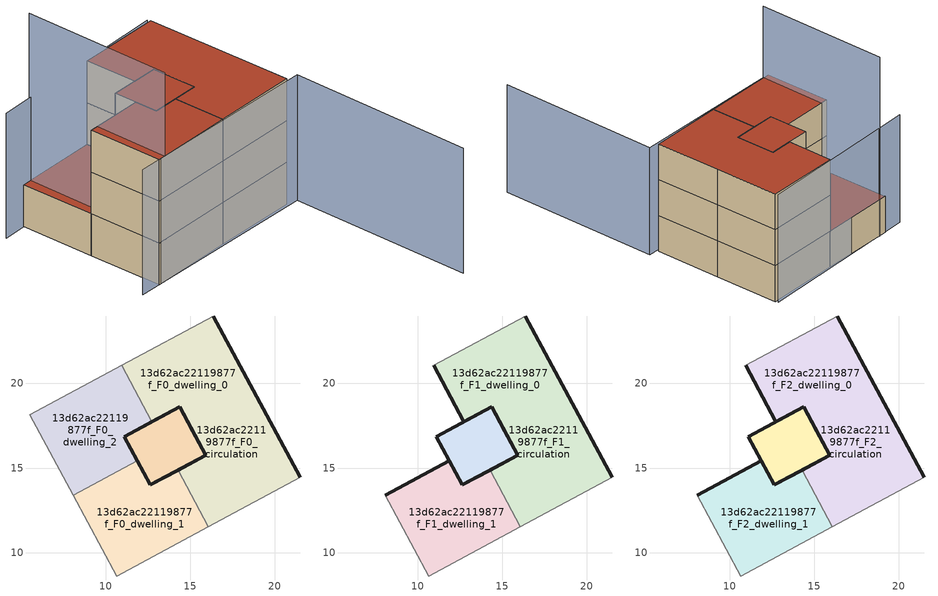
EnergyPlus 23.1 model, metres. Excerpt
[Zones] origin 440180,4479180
13d62ac22119877f_F0_dwelling_0
 floor ground (EU_floor_Construction): 14.36,18.61 15.9,15.75 14.38,14.93 12.64,14 11.1,16.85 z0; 16.36,23.99 18.93,19.23 21.49,14.46 16.07,11.54 14.27,14.87 14.38,14.93 15.9,15.75 15.13,17.18 14.36,18.61 12.73,17.73 10.93,21.07 z0
 wall outside (EU_wall_Construction): 21.49,14.46 18.93,19.23 16.36,23.99 / 12.73,17.73 14.36,18.61 15.13,17.18 15.9,15.75 14.27,14.87 z0:3
 wall adiabatic (EU_wall_Construction): 16.07,11.54 21.49,14.46 / 16.36,23.99 10.93,21.07 z0:3
 wall to 13d62ac22119877f_F0_dwelling_1 (EU_wall_Construction): 14.27,14.87 16.07,11.54 z0:3
 wall to 13d62ac22119877f_F0_dwelling_2 (EU_wall_Construction): 10.93,21.07 12.73,17.73 z0:3
13d62ac22119877f_F0_dwelling_1
 floor ground (EU_floor_Construction): 14.27,14.87 16.07,11.54 10.64,8.62 8.07,13.38 11.87,15.43 12.64,14 13.05,14.22 z0; 14.36,18.61 15.9,15.75 13.05,14.22 12.64,14 11.87,15.43 11.1,16.85 z0
 wall outside (EU_wall_Construction): 14.27,14.87 12.64,14 11.87,15.43 z0:3
 wall adiabatic (EU_wall_Construction): 8.07,13.38 10.64,8.62 16.07,11.54 z0:3
 wall to 13d62ac22119877f_F0_dwelling_2 (EU_wall_Construction): 11.87,15.43 8.07,13.38 z0:3
13d62ac22119877f_F0_dwelling_2
 floor ground (EU_floor_Construction): 10.93,21.07 12.73,17.73 11.1,16.85 11.87,15.43 8.07,13.38 5.51,18.14 z0; 14.36,18.61 15.9,15.75 12.64,14 11.87,15.43 11.1,16.85 z0
 wall outside (EU_wall_Construction): 11.87,15.43 11.1,16.85 12.73,17.73 z0:3
 wall adiabatic (EU_wall_Construction): 10.93,21.07 5.51,18.14 8.07,13.38 z0:3
 roof outside (EU_roof_Construction): 15.9,15.75 14.36,18.61 11.1,16.85 11.87,15.43 12.64,14 z3; 11.87,15.43 11.1,16.85 12.73,17.73 10.93,21.07 5.51,18.14 8.07,13.38 z3
13d62ac22119877f_F0_circulation
 floor ground (EU_floor_Construction): 16.36,23.99 18.93,19.23 21.49,14.46 16.07,11.54 14.27,14.87 14.38,14.93 15.9,15.75 15.13,17.18 14.36,18.61 12.73,17.73 10.93,21.07 z0; 14.36,18.61 15.13,17.18 15.9,15.75 14.38,14.93 14.27,14.87 13.05,14.22 12.64,14 11.87,15.43 11.1,16.85 12.73,17.73 z0; 14.27,14.87 16.07,11.54 10.64,8.62 8.07,13.38 11.87,15.43 12.64,14 13.05,14.22 13.51,14.47 z0; 10.93,21.07 12.73,17.73 11.1,16.85 11.87,15.43 8.07,13.38 5.51,18.14 z0
 wall outside (EU_wall_Construction): 11.1,16.85 12.64,14 15.9,15.75 14.36,18.61 11.1,16.85 z0:3
 roof outside (EU_floor_Construction): 15.9,15.75 15.13,17.18 14.36,18.61 12.73,17.73 11.1,16.85 11.87,15.43 12.64,14 13.05,14.22 14.27,14.87 14.37,14.93 14.38,14.93 z3; 11.87,15.43 11.1,16.85 12.73,17.73 10.93,21.07 5.51,18.14 8.07,13.38 z3
13d62ac22119877f_F1_dwelling_0
 floor outside (EU_floor_Construction): 16.36,23.99 18.93,19.23 21.49,14.46 16.07,11.54 14.27,14.87 14.38,14.93 15.9,15.75 15.13,17.18 14.36,18.61 12.73,17.73 10.93,21.07 z3
 floor to 13d62ac22119877f_F0_dwelling_0 (EU_floor_Construction): 14.36,18.61 15.13,17.18 15.9,15.75 14.38,14.93 14.27,14.87 12.64,14 11.1,16.85 12.73,17.73 z3
 wall outside (EU_wall_Construction): 21.49,14.46 18.93,19.23 16.36,23.99 / 10.93,21.07 12.73,17.73 14.36,18.61 15.13,17.18 15.9,15.75 14.27,14.87 z3:6
 wall adiabatic (EU_wall_Construction): 16.07,11.54 21.49,14.46 / 16.36,23.99 10.93,21.07 z3:6
 wall to 13d62ac22119877f_F1_dwelling_1 (EU_wall_Construction): 14.27,14.87 16.07,11.54 z3:6
13d62ac22119877f_F1_dwelling_1
 floor to 13d62ac22119877f_F0_dwelling_1 (EU_floor_Construction): 14.27,14.87 16.07,11.54 10.64,8.62 8.07,13.38 11.87,15.43 12.64,14 13.05,14.22 z3; 14.36,18.61 15.9,15.75 14.27,14.87 14.07,14.76 13.05,14.22 12.64,14 11.87,15.43 11.1,16.85 z3
 wall outside (EU_wall_Construction): 14.27,14.87 12.64,14 11.87,15.43 8.07,13.38 z3:6
 wall adiabatic (EU_wall_Construction): 8.07,13.38 10.64,8.62 16.07,11.54 z3:6
13d62ac22119877f_F1_circulation
 floor outside (EU_floor_Construction): 14.36,18.61 15.13,17.18 15.9,15.75 14.38,14.93 14.27,14.87 13.05,14.22 12.64,14 11.87,15.43 11.1,16.85 12.73,17.73 z3; 14.27,14.87 16.07,11.54 10.64,8.62 8.07,13.38 11.87,15.43 12.64,14 13.05,14.22 13.51,14.47 z3
 floor to 13d62ac22119877f_F0_circulation (EU_floor_Construction): 16.36,23.99 18.93,19.23 21.49,14.46 16.07,11.54 14.27,14.87 14.38,14.93 15.9,15.75 15.13,17.18 14.36,18.61 12.73,17.73 10.93,21.07 z3
 wall outside (EU_wall_Construction): 11.1,16.85 12.64,14 15.9,15.75 14.36,18.61 11.1,16.85 z3:6
 roof outside (EU_floor_Construction): 15.9,15.75 15.13,17.18 14.36,18.61 12.73,17.73 11.1,16.85 11.87,15.43 12.64,14 13.05,14.22 14.27,14.87 14.37,14.93 14.38,14.93 z6
13d62ac22119877f_F2_dwelling_0
 floor outside (EU_floor_Construction): 16.36,23.99 18.93,19.23 21.49,14.46 16.07,11.54 14.27,14.87 14.38,14.93 15.9,15.75 15.13,17.18 14.36,18.61 12.73,17.73 10.93,21.07 z6
 floor to 13d62ac22119877f_F1_dwelling_0 (EU_floor_Construction): 14.36,18.61 15.13,17.18 15.9,15.75 14.38,14.93 14.27,14.87 12.64,14 11.1,16.85 12.73,17.73 z6
 wall outside (EU_wall_Construction): 21.49,14.46 18.93,19.23 16.36,23.99 / 10.93,21.07 12.73,17.73 14.36,18.61 15.13,17.18 15.9,15.75 14.27,14.87 z6:9
 wall adiabatic (EU_wall_Construction): 16.07,11.54 21.49,14.46 / 16.36,23.99 10.93,21.07 z6:9
 wall to 13d62ac22119877f_F2_dwelling_1 (EU_wall_Construction): 14.27,14.87 16.07,11.54 z6:9
 roof outside (EU_roof_Construction): 21.49,14.46 18.93,19.23 16.36,23.99 10.93,21.07 12.73,17.73 14.36,18.61 15.13,17.18 15.9,15.75 14.38,14.93 14.27,14.87 16.07,11.54 z9; 15.9,15.75 14.36,18.61 11.1,16.85 12.64,14 14.38,14.93 z9
13d62ac22119877f_F2_dwelling_1
 floor to 13d62ac22119877f_F1_dwelling_1 (EU_floor_Construction): 14.27,14.87 16.07,11.54 10.64,8.62 8.07,13.38 11.87,15.43 12.64,14 13.05,14.22 z6; 14.36,18.61 15.9,15.75 14.27,14.87 14.07,14.76 13.05,14.22 12.64,14 11.87,15.43 11.1,16.85 z6
 wall outside (EU_wall_Construction): 14.27,14.87 12.64,14 11.87,15.43 8.07,13.38 z6:9
 wall adiabatic (EU_wall_Construction): 8.07,13.38 10.64,8.62 16.07,11.54 z6:9
 roof outside (EU_roof_Construction): 15.9,15.75 14.36,18.61 11.1,16.85 11.87,15.43 12.64,14 13.05,14.22 z9; 16.07,11.54 14.27,14.87 13.05,14.22 12.64,14 11.87,15.43 8.07,13.38 10.64,8.62 z9
13d62ac22119877f_F2_circulation
 floor outside (EU_floor_Construction): 14.36,18.61 15.13,17.18 15.9,15.75 14.38,14.93 14.27,14.87 13.05,14.22 12.64,14 11.87,15.43 11.1,16.85 12.73,17.73 z6; 14.27,14.87 16.07,11.54 10.64,8.62 8.07,13.38 11.87,15.43 12.64,14 13.05,14.22 13.51,14.47 z6
 floor to 13d62ac22119877f_F1_circulation (EU_floor_Construction): 16.36,23.99 18.93,19.23 21.49,14.46 16.07,11.54 14.27,14.87 14.38,14.93 15.9,15.75 15.13,17.18 14.36,18.61 12.73,17.73 10.93,21.07 z6
 wall outside (EU_wall_Construction): 11.1,16.85 12.64,14 15.9,15.75 14.36,18.61 11.1,16.85 z6:9
 roof outside (EU_roof_Construction): 15.9,15.75 15.13,17.18 14.36,18.61 12.73,17.73 11.1,16.85 11.87,15.43 12.64,14 13.05,14.22 14.27,14.87 14.37,14.93 14.38,14.93 z9; 21.49,14.46 18.93,19.23 16.36,23.99 10.93,21.07 12.73,17.73 14.36,18.61 15.13,17.18 15.9,15.75 14.38,14.93 14.27,14.87 16.07,11.54 z9; 16.07,11.54 14.27,14.87 13.05,14.22 12.64,14 11.87,15.43 8.07,13.38 10.64,8.62 z9
shading: 6.06,18.54 11.1,8.85 z0:15; 9.27,7.87 22.28,14.65 / 22.28,14.65 28.44,2.83 / 16.2,24.12 4,17.24 z0:9
[Building]
EU S2 Campaign: North Axis=0; Terrain=City; Solar Distribution=FullExterior
[Site:Location]
Madrid: Latitude=40.5; Longitude=-3.5; Time Zone=1; Elevation=609
[SizingPeriod:WeatherFileDays]
AnnualSizingPeriod: Begin Month=1; Begin Day of Month=1; End Month=12; End Day of Month=31; Day of Week for Start Day=Monday; Use Weather File Daylight Saving Period=No; Use Weather File Rain and Snow Indicators=No
[MATERIAL]
EU_InternalMass_Material: Roughness=MediumRough; Thickness=0.1; Conductivity=1; Density=1800; Specific Heat=900; Thermal Absorptance=0.9; Solar Absorptance=0.7; Visible Absorptance=0.7
[MATERIAL:NOMASS] Roughness=MediumRough; Thermal Absorptance=0.9; Solar Absorptance=0.7; Visible Absorptance=0.7
Name | Thermal Resistance
EU_wall_NoMass | 1.60022
EU_roof_NoMass | 1.57597
EU_floor_NoMass | 0.470652
[CONSTRUCTION]
EU_wall_Construction: EU_wall_NoMass
EU_roof_Construction: EU_roof_NoMass
EU_floor_Construction: EU_floor_NoMass
EU_InternalMass_Construction: EU_InternalMass_Material
[ZONE] Type=1; Multiplier=1; Ceiling Height=autocalculate; Floor Area=autocalculate; Part of Total Floor Area=Yes
Name | Volume
13d62ac22119877f_F0_dwelling_0 | 218.171
13d62ac22119877f_F1_dwelling_0; 13d62ac22119877f_F2_dwelling_0 | 218.17
13d62ac22119877f_F0_dwelling_1; 13d62ac22119877f_F1_dwelling_1; 13d62ac22119877f_F2_dwelling_1 | 127.1
13d62ac22119877f_F0_dwelling_2 | 127.099
13d62ac22119877f_F0_circulation | 400.3125
13d62ac22119877f_F1_circulation; 13d62ac22119877f_F2_circulation | 309.242
[INTERNALMASS] Construction=EU_InternalMass_Construction
Name | Zone or ZoneList | Surface Area
13d62ac22119877f_F0_dwelling_0_EU_InternalMass | 13d62ac22119877f_F0_dwelling_0 | 60.7141
13d62ac22119877f_F0_dwelling_1_EU_InternalMass | 13d62ac22119877f_F0_dwelling_1 | 30.357
13d62ac22119877f_F0_dwelling_2_EU_InternalMass | 13d62ac22119877f_F0_dwelling_2 | 30.357
13d62ac22119877f_F1_dwelling_0_EU_InternalMass | 13d62ac22119877f_F1_dwelling_0 | 60.7141
13d62ac22119877f_F1_dwelling_1_EU_InternalMass | 13d62ac22119877f_F1_dwelling_1 | 60.7141
13d62ac22119877f_F2_dwelling_0_EU_InternalMass | 13d62ac22119877f_F2_dwelling_0 | 60.7141
13d62ac22119877f_F2_dwelling_1_EU_InternalMass | 13d62ac22119877f_F2_dwelling_1 | 60.7141
[OTHEREQUIPMENT] Fuel Type=Electricity; Design Level Calculation Method=Watts/Area; Power per Zone Floor Area=1; Fraction Latent=0; Fraction Radiant=0; Fraction Lost=0; Carbon Dioxide Generation Rate=0; EndUse Subcategory=EU_Step8_InternalGains
Name | Zone or ZoneList or Space or SpaceList | Schedule
EU_Step8_InternalGain_13d62ac22119877f_F0_dwelling_0_f000 | 13d62ac22119877f_F0_dwelling_0 | EU_Step8_GainSchedule_13d62ac22119877f_F0_dwelling_0_f000
EU_Step8_InternalGain_13d62ac22119877f_F0_dwelling_1_f000 | 13d62ac22119877f_F0_dwelling_1 | EU_Step8_GainSchedule_13d62ac22119877f_F0_dwelling_1_f000
EU_Step8_InternalGain_13d62ac22119877f_F0_dwelling_2_f000 | 13d62ac22119877f_F0_dwelling_2 | EU_Step8_GainSchedule_13d62ac22119877f_F0_dwelling_2_f000
EU_Step8_InternalGain_13d62ac22119877f_F1_dwelling_0_f000 | 13d62ac22119877f_F1_dwelling_0 | EU_Step8_GainSchedule_13d62ac22119877f_F1_dwelling_0_f000
EU_Step8_InternalGain_13d62ac22119877f_F1_dwelling_1_f000 | 13d62ac22119877f_F1_dwelling_1 | EU_Step8_GainSchedule_13d62ac22119877f_F1_dwelling_1_f000
EU_Step8_InternalGain_13d62ac22119877f_F2_dwelling_0_f000 | 13d62ac22119877f_F2_dwelling_0 | EU_Step8_GainSchedule_13d62ac22119877f_F2_dwelling_0_f000
EU_Step8_InternalGain_13d62ac22119877f_F2_dwelling_1_f000 | 13d62ac22119877f_F2_dwelling_1 | EU_Step8_GainSchedule_13d62ac22119877f_F2_dwelling_1_f000
[ZONEINFILTRATION:DESIGNFLOWRATE] Schedule=EU_AlwaysOn; Design Flow Rate Calculation Method=Flow/Area; Flow Rate per Floor Area=0.0005; Constant Term Coefficient=1; Temperature Term Coefficient=0; Velocity Term Coefficient=0; Velocity Squared Term Coefficient=0
Name | Zone or ZoneList or Space or SpaceList
EU_Circulation_Infiltration_13d62ac22119877f_F0_circulation | 13d62ac22119877f_F0_circulation
EU_Circulation_Infiltration_13d62ac22119877f_F1_circulation | 13d62ac22119877f_F1_circulation
EU_Circulation_Infiltration_13d62ac22119877f_F2_circulation | 13d62ac22119877f_F2_circulation
[ZONEVENTILATION:DESIGNFLOWRATE] Schedule=EU_AlwaysOn; Design Flow Rate Calculation Method=AirChanges/Hour; Air Changes per Hour=0.480704; Ventilation Type=Natural; Fan Pressure Rise=0; Fan Total Efficiency=1; Constant Term Coefficient=1; Temperature Term Coefficient=0; Velocity Term Coefficient=0; Velocity Squared Term Coefficient=0; Minimum Indoor Temperature=-100; Maximum Indoor Temperature=100; Delta Temperature=-100; Minimum Outdoor Temperature=-100; Maximum Outdoor Temperature=100; Maximum Wind Speed=40
Name | Zone or ZoneList or Space or SpaceList
EU_ConstantAir_13d62ac22119877f_F0_dwelling_0 | 13d62ac22119877f_F0_dwelling_0
EU_ConstantAir_13d62ac22119877f_F0_dwelling_1 | 13d62ac22119877f_F0_dwelling_1
EU_ConstantAir_13d62ac22119877f_F0_dwelling_2 | 13d62ac22119877f_F0_dwelling_2
EU_ConstantAir_13d62ac22119877f_F1_dwelling_0 | 13d62ac22119877f_F1_dwelling_0
EU_ConstantAir_13d62ac22119877f_F1_dwelling_1 | 13d62ac22119877f_F1_dwelling_1
EU_ConstantAir_13d62ac22119877f_F2_dwelling_0 | 13d62ac22119877f_F2_dwelling_0
EU_ConstantAir_13d62ac22119877f_F2_dwelling_1 | 13d62ac22119877f_F2_dwelling_1
[HVACTEMPLATE:THERMOSTAT] Constant Heating Setpoint=20; Constant Cooling Setpoint=50
EU_HeatOnly_13d62ac22119877f_F0_dwelling_0; EU_HeatOnly_13d62ac22119877f_F0_dwelling_1; EU_HeatOnly_13d62ac22119877f_F0_dwelling_2; EU_HeatOnly_13d62ac22119877f_F1_dwelling_0; EU_HeatOnly_13d62ac22119877f_F1_dwelling_1; EU_HeatOnly_13d62ac22119877f_F2_dwelling_0; EU_HeatOnly_13d62ac22119877f_F2_dwelling_1
[HVACTEMPLATE:ZONE:IDEALLOADSAIRSYSTEM] System Availability Schedule=EU_AlwaysOn; Maximum Heating Supply Air Temperature=50; Minimum Cooling Supply Air Temperature=13; Maximum Heating Supply Air Humidity Ratio=0.0156; Minimum Cooling Supply Air Humidity Ratio=0.0077; Heating Limit=NoLimit; Cooling Limit=NoLimit; Heating Availability Schedule=EU_AlwaysOn; Cooling Availability Schedule=EU_CoolingOff; Dehumidification Control Type=ConstantSensibleHeatRatio; Cooling Sensible Heat Ratio=0.7; Dehumidification Setpoint=60; Humidification Control Type=None; Humidification Setpoint=30; Outdoor Air Method=None; Outdoor Air Flow Rate per Person=0.00944; Outdoor Air Flow Rate per Zone Floor Area=0; Outdoor Air Flow Rate per Zone=0; Demand Controlled Ventilation Type=None; Outdoor Air Economizer Type=NoEconomizer; Heat Recovery Type=None; Sensible Heat Recovery Effectiveness=0.7; Latent Heat Recovery Effectiveness=0.65
Name | Template Thermostat
13d62ac22119877f_F0_dwelling_0 | EU_HeatOnly_13d62ac22119877f_F0_dwelling_0
13d62ac22119877f_F0_dwelling_1 | EU_HeatOnly_13d62ac22119877f_F0_dwelling_1
13d62ac22119877f_F0_dwelling_2 | EU_HeatOnly_13d62ac22119877f_F0_dwelling_2
13d62ac22119877f_F1_dwelling_0 | EU_HeatOnly_13d62ac22119877f_F1_dwelling_0
13d62ac22119877f_F1_dwelling_1 | EU_HeatOnly_13d62ac22119877f_F1_dwelling_1
13d62ac22119877f_F2_dwelling_0 | EU_HeatOnly_13d62ac22119877f_F2_dwelling_0
13d62ac22119877f_F2_dwelling_1 | EU_HeatOnly_13d62ac22119877f_F2_dwelling_1
[SIZING:ZONE] Zone Cooling Design Supply Air Temperature Input Method=SupplyAirTemperature; Zone Cooling Design Supply Air Temperature=13; Zone Heating Design Supply Air Temperature Input Method=SupplyAirTemperature; Zone Heating Design Supply Air Temperature=50; Zone Cooling Design Supply Air Humidity Ratio=0.008; Zone Heating Design Supply Air Humidity Ratio=0.008; Cooling Design Air Flow Method=DesignDay; Cooling Design Air Flow Rate=0; Cooling Minimum Air Flow per Zone Floor Area=0.000762; Cooling Minimum Air Flow=0; Cooling Minimum Air Flow Fraction=0.2; Heating Design Air Flow Method=DesignDay; Heating Design Air Flow Rate=0; Heating Maximum Air Flow per Zone Floor Area=0.002032; Heating Maximum Air Flow=0.141576; Heating Maximum Air Flow Fraction=0.3; Account for Dedicated Outdoor Air System=No; Dedicated Outdoor Air System Control Strategy=NeutralSupplyAir; Dedicated Outdoor Air Low Setpoint Temperature for Design=autosize; Dedicated Outdoor Air High Setpoint Temperature for Design=autosize; Zone Load Sizing Method=Sensible Load Only No Latent Load; Zone Latent Cooling Design Supply Air Humidity Ratio Input Method=HumidityRatioDifference; Zone Cooling Design Supply Air Humidity Ratio Difference=0.005; Zone Latent Heating Design Supply Air Humidity Ratio Input Method=HumidityRatioDifference; Zone Humidification Design Supply Air Humidity Ratio Difference=0.005
13d62ac22119877f_F0_dwelling_0; 13d62ac22119877f_F0_dwelling_1; 13d62ac22119877f_F0_dwelling_2; 13d62ac22119877f_F1_dwelling_0; 13d62ac22119877f_F1_dwelling_1; 13d62ac22119877f_F2_dwelling_0; 13d62ac22119877f_F2_dwelling_1
[SCHEDULE:CONSTANT]
Name | Hourly Value
EU_AlwaysOn | 1
EU_CoolingOff | 0
[SCHEDULE:FILE] Column Number=1; Rows to Skip at Top=0; Number of Hours of Data=8760; Column Separator=Comma; Interpolate to Timestep=No; Minutes per Item=60; Adjust Schedule for Daylight Savings=Yes
Name | File
EU_Step8_GainSchedule_13d62ac22119877f_F0_dwelling_0_f000 | ../../schedules/13d62ac22119877f/13d62ac22119877f_F0_dwelling_0_f000_gain.csv
EU_Step8_GainSchedule_13d62ac22119877f_F0_dwelling_1_f000 | ../../schedules/13d62ac22119877f/13d62ac22119877f_F0_dwelling_1_f000_gain.csv
EU_Step8_GainSchedule_13d62ac22119877f_F0_dwelling_2_f000 | ../../schedules/13d62ac22119877f/13d62ac22119877f_F0_dwelling_2_f000_gain.csv
EU_Step8_GainSchedule_13d62ac22119877f_F1_dwelling_0_f000 | ../../schedules/13d62ac22119877f/13d62ac22119877f_F1_dwelling_0_f000_gain.csv
EU_Step8_GainSchedule_13d62ac22119877f_F1_dwelling_1_f000 | ../../schedules/13d62ac22119877f/13d62ac22119877f_F1_dwelling_1_f000_gain.csv
EU_Step8_GainSchedule_13d62ac22119877f_F2_dwelling_0_f000 | ../../schedules/13d62ac22119877f/13d62ac22119877f_F2_dwelling_0_f000_gain.csv
EU_Step8_GainSchedule_13d62ac22119877f_F2_dwelling_1_f000 | ../../schedules/13d62ac22119877f/13d62ac22119877f_F2_dwelling_1_f000_gain.csv
